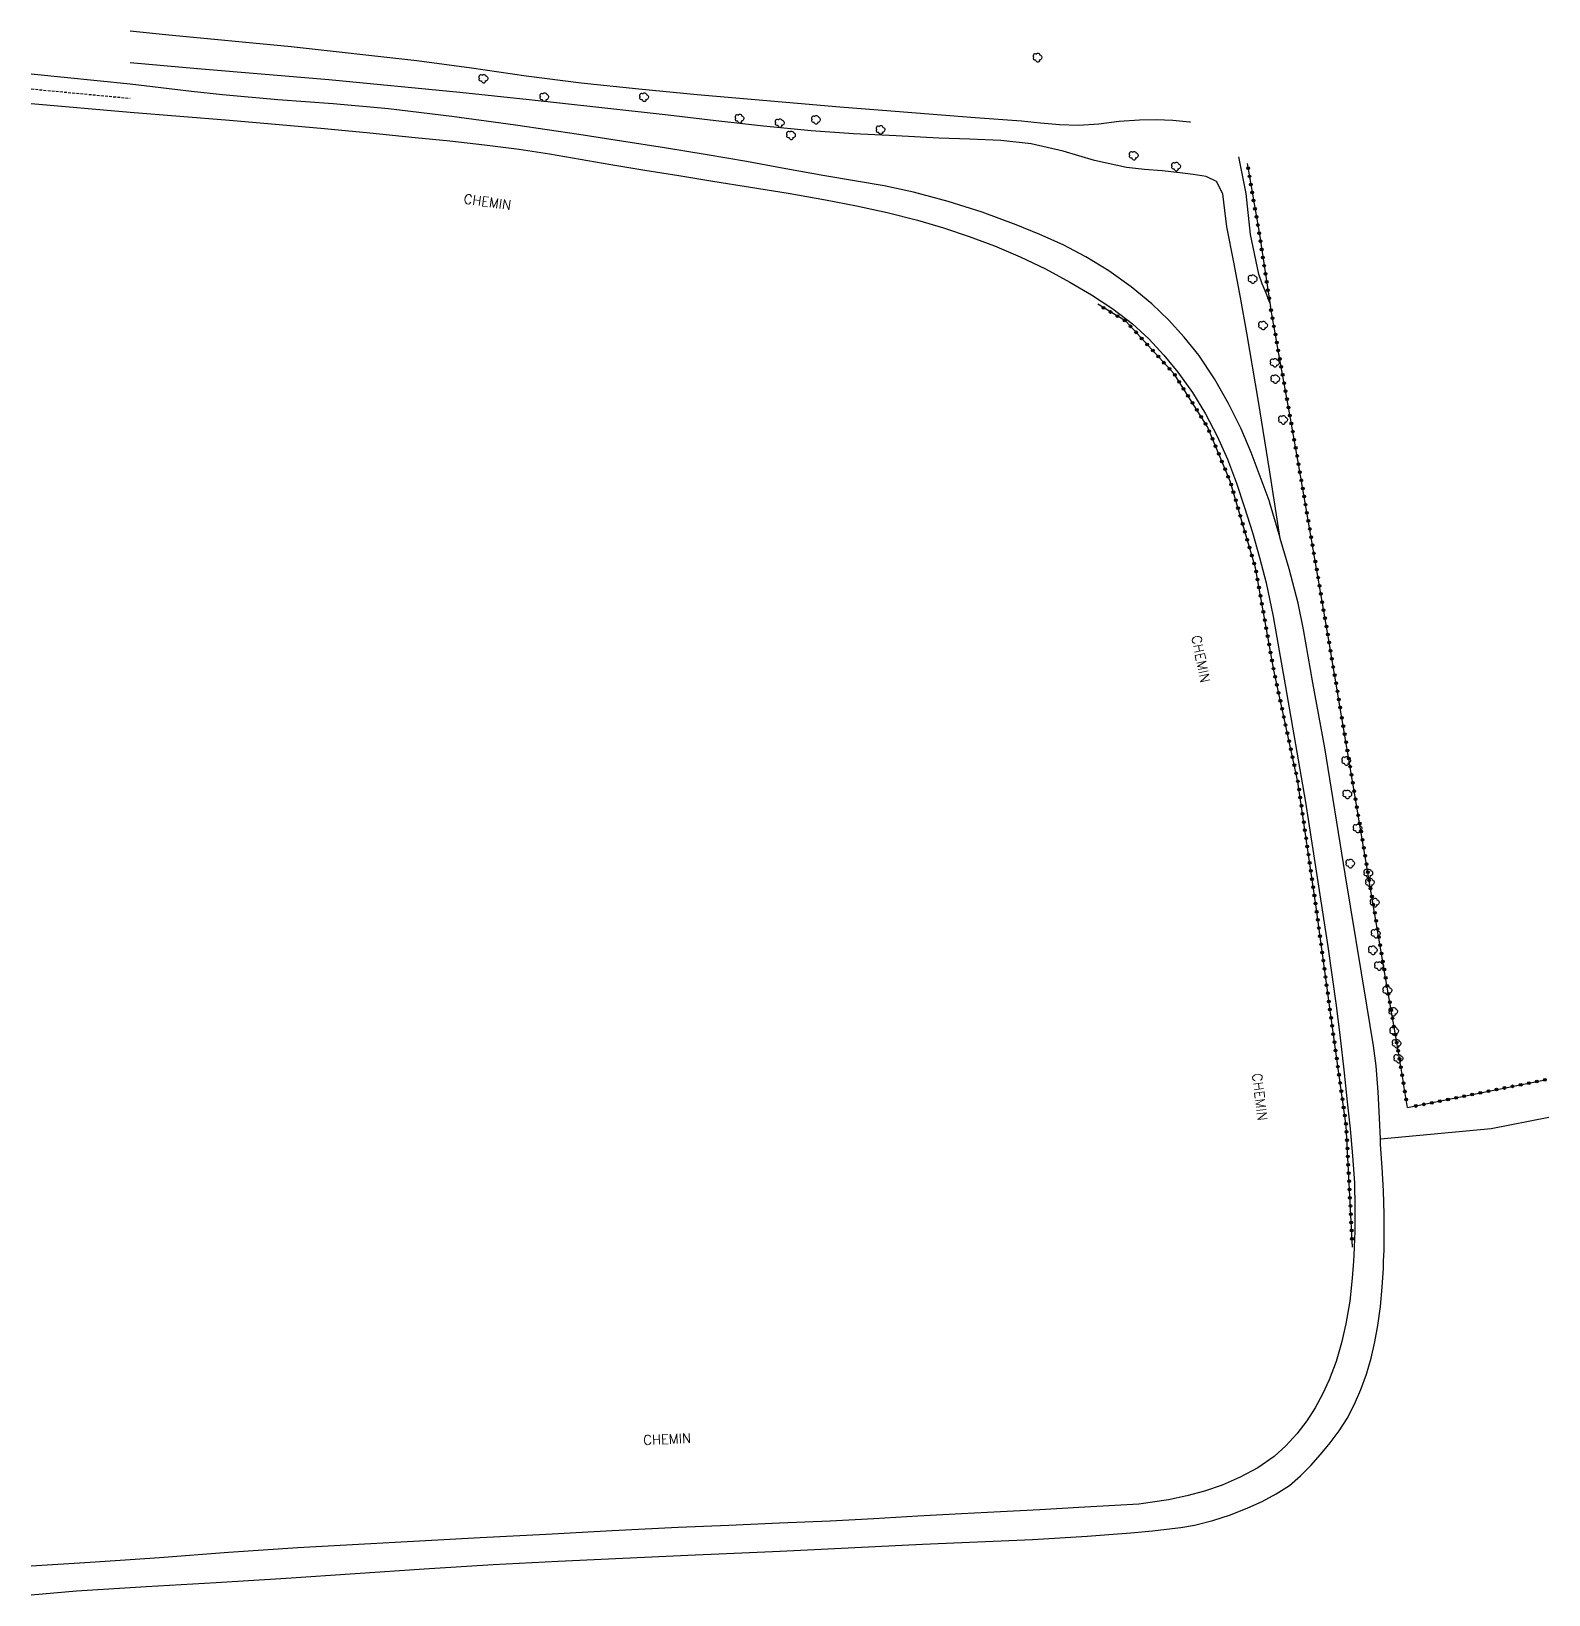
# Model space of a CAD drawing. Header units: millimetres. Extents: x 114000 to 115001, y 129000 to 130000.
# Drawn here: x 114000 to 114276.3, y 129114.2 to 129399.1 of the extents above; entities that cross this region are included whole.
import ezdxf

# ---------------------------------------------------------------- set-up
doc = ezdxf.new("R2010")
doc.units = ezdxf.units.MM
doc.linetypes.add('DASHED', pattern=[0.75, 0.5, -0.25])
doc.layers.get('0').update_dxf_attribs({"linetype": 'CONTINUOUS'})
for name, color, linetype in [('W0001', 6, 'DASHED'), ('W0008', 7, 'CONTINUOUS'), ('W0071', 7, 'CONTINUOUS'), ('W0211', 2, 'CONTINUOUS'), ('W0214', 2, 'CONTINUOUS'), ('W0300', 7, 'CONTINUOUS'), ('W0322', 7, 'CONTINUOUS'), ('W0323', 7, 'CONTINUOUS'), ('W0330', 7, 'CONTINUOUS'), ('W0989', 7, 'CONTINUOUS')]:
    doc.layers.add(name, color=color, linetype=linetype)
doc.styles.get("Standard").update_dxf_attribs({"font": 'romans.shx', "width": 0.85})

# ---------------------------------------------------------------- blocks, each defined once
blk = doc.blocks.new('T300')
for p, q in [((-0.8, 0.51), (-0.86, 0.34)), ((-0.86, 0.34), (-0.86, 0.17)), ((-0.86, 0.17), (-0.74, 0.06)), ((-0.69, 0.63), (-0.8, 0.51)), ((-0.8, -0.06), (-0.74, 0.06)), ((-0.74, 0.06), (-0.69, 0.11)), ((-0.57, 0.69), (-0.69, 0.63)), ((-0.46, 0.69), (-0.57, 0.69)), ((-0.29, 0.63), (-0.46, 0.69)), ((-0.29, 0.63), (-0.17, 0.74)), ((-0.23, 0.57), (-0.29, 0.63)), ((-0.17, 0.74), (-0.06, 0.8)), ((-0.06, 0.8), (0.06, 0.8)), ((0.06, 0.8), (0.23, 0.74)), ((0.23, 0.74), (0.34, 0.63)), ((0.34, 0.63), (0.4, 0.51)), ((0.46, 0.46), (0.34, 0.46)), ((0.4, 0.51), (0.4, 0.46)), ((0.57, 0.4), (0.46, 0.46)), ((0.57, 0.4), (0.69, 0.29)), ((0.69, 0.29), (0.74, 0.17)), ((0.74, 0.06), (0.69, -0.17)), ((0.74, 0.17), (0.74, 0.06)), ((-0.8, -0.17), (-0.8, -0.06)), ((-0.8, -0.23), (-0.8, -0.17)), ((-0.74, -0.34), (-0.8, -0.23)), ((-0.69, -0.4), (-0.74, -0.34)), ((-0.51, -0.46), (-0.69, -0.4)), ((-0.4, -0.46), (-0.51, -0.46)), ((-0.4, -0.46), (-0.34, -0.46)), ((-0.34, -0.46), (-0.34, -0.4)), ((-0.34, -0.51), (-0.34, -0.46)), ((-0.29, -0.63), (-0.34, -0.51)), ((-0.17, -0.74), (-0.29, -0.63)), ((-0.06, -0.8), (-0.17, -0.74)), ((0.06, -0.8), (-0.06, -0.8)), ((0.17, -0.74), (0.06, -0.8)), ((0.23, -0.69), (0.17, -0.74)), ((0.29, -0.46), (0.23, -0.46)), ((0.29, -0.63), (0.23, -0.69)), ((0.46, -0.4), (0.29, -0.46)), ((0.34, -0.51), (0.29, -0.63)), ((0.34, -0.51), (0.34, -0.46)), ((0.57, -0.34), (0.46, -0.4)), ((0.63, -0.29), (0.57, -0.34)), ((0.69, -0.17), (0.63, -0.29))]:
    blk.add_line(p, q)
blk = doc.blocks.new('t323o')
at = {"color": 0, "linetype": 'Continuous'}
for radius in [0.25, 0.15]:
    blk.add_circle((0, 0), radius, dxfattribs=at)
blk = doc.blocks.new('t322o')
at = {"color": 0, "linetype": 'Continuous'}
for radius in [0.25, 0.15]:
    blk.add_circle((0, 0), radius, dxfattribs=at)

msp = doc.modelspace()

# ---------------------------------------------------------------- linework, layer by layer
at = {"layer": 'W0001'}
msp.add_lwpolyline([(114000, 129388.56), (114018, 129386.86)], dxfattribs=at)
at = {"layer": 'W0008'}
for points in [[(114018, 129389.42), (114000, 129391.22)], [(114000, 129385.89), (114018, 129384.3)]]:
    msp.add_lwpolyline(points, dxfattribs=at)
at = {"layer": 'W0071'}
for points in [[(114225.4, 129313.55), (114223.79, 129317.94), (114222.17, 129322.33), (114220.35, 129326.61), (114218.05, 129331.25), (114215.5, 129335.76), (114212.62, 129340.03), (114209.97, 129343.33), (114207.11, 129346.47), (114204.06, 129349.4), (114200.27, 129352.53), (114196.24, 129355.39), (114192.04, 129357.97), (114187.92, 129360.13), (114183.65, 129362.05), (114179.33, 129363.81), (114173.19, 129366.09), (114166.95, 129368.07), (114160.63, 129369.76), (114155.3, 129370.88), (114149.91, 129371.8), (114144.53, 129372.72), (114137.38, 129374.03), (114130.23, 129375.33), (114123.07, 129376.57), (114115.29, 129377.85), (114107.5, 129379.07), (114099.7, 129380.24), (114088.16, 129381.93), (114076.61, 129383.52), (114065.04, 129384.91), (114054.97, 129385.82), (114044.88, 129386.58), (114034.81, 129387.47), (114029.2, 129388.09), (114023.6, 129388.75), (114018, 129389.42)], [(114018, 129384.3), (114027.05, 129383.57), (114036.11, 129382.84), (114045.16, 129382.07), (114053.41, 129381.34), (114061.66, 129380.57), (114069.91, 129379.74), (114076.22, 129379.08), (114082.53, 129378.39), (114088.82, 129377.58), (114094.4, 129376.71), (114099.97, 129375.74), (114105.53, 129374.78), (114111.73, 129373.77), (114117.93, 129372.76), (114124.12, 129371.75), (114130.97, 129370.68), (114137.82, 129369.59), (114144.64, 129368.37), (114150.25, 129367.25), (114155.84, 129366.03), (114161.38, 129364.62), (114166.11, 129363.23), (114170.81, 129361.7), (114175.43, 129359.97), (114180.1, 129357.97), (114184.69, 129355.77), (114189.15, 129353.35), (114193.1, 129351.02), (114196.96, 129348.52), (114200.57, 129345.74), (114203.5, 129343.01), (114206.25, 129340.07), (114208.79, 129336.98), (114211.45, 129333.27), (114213.84, 129329.35), (114215.98, 129325.32), (114217.85, 129321.08), (114219.46, 129316.71), (114220.94, 129312.31), (114222.38, 129307.77), (114223.69, 129303.19), (114224.87, 129298.58), (114226.16, 129292.42), (114227.24, 129286.21), (114228.32, 129279.99)], [(114233.39, 129280.33), (114232.53, 129285.2), (114231.68, 129290.06), (114230.69, 129294.89), (114229.08, 129301.15), (114227.44, 129306.65), (114227.24, 129307.35), (114225.59, 129312.9), (114225.4, 129313.55)], [(114225.59, 129312.9), (114225.6, 129312.97)], [(114228.32, 129279.99), (114232.07, 129258.61), (114236.13, 129232.33), (114237.64, 129221.55)], [(114243.23, 129221.6), (114239.24, 129245.57), (114235.54, 129268.54), (114233.39, 129280.33)], [(114237.64, 129221.55), (114238.34, 129215.7), (114239.03, 129209.86), (114239.66, 129204.01), (114240.17, 129199.09), (114240.63, 129194.16), (114240.94, 129189.23), (114241.05, 129184.85), (114241.03, 129180.46), (114240.85, 129176.08), (114240.78, 129175)], [(114246.28, 129175), (114246.36, 129177.01), (114246.4, 129180.29), (114246.38, 129183.56), (114246.23, 129187.8), (114245.99, 129192.04), (114245.73, 129196.27), (114245.68, 129197.29), (114245.51, 129201.04), (114245.29, 129205.81), (114244.9, 129210.56), (114244.41, 129214.24), (114243.82, 129217.92), (114243.23, 129221.6)], [(114240.78, 129175), (114240.56, 129171.9), (114240.11, 129167.72), (114239.41, 129163.59), (114238.6, 129160.12), (114237.61, 129156.69), (114236.36, 129153.36), (114235.17, 129150.78), (114233.82, 129148.26), (114232.29, 129145.88), (114230.49, 129143.55), (114228.49, 129141.36), (114226.32, 129139.39), (114223.37, 129137.35), (114220.17, 129135.65), (114216.85, 129134.2), (114213.68, 129133.09), (114210.41, 129132.2), (114207.12, 129131.47), (114201.72, 129130.71), (114196.24, 129130.38), (114190.76, 129130.1), (114183.65, 129129.67), (114176.52, 129129.32), (114169.4, 129128.96), (114161.42, 129128.52), (114153.45, 129128.06), (114145.48, 129127.64), (114136.25, 129127.22), (114127.02, 129126.84), (114117.8, 129126.46)], [(114119.57, 129121.4), (114125.18, 129121.65), (114130.79, 129121.89), (114136.4, 129122.15), (114145.03, 129122.56), (114153.65, 129123), (114162.27, 129123.43), (114172.29, 129123.87), (114182.3, 129124.3), (114192.31, 129124.89), (114196.26, 129125.17), (114200.22, 129125.48), (114204.16, 129125.87), (114206.74, 129126.14), (114209.32, 129126.45), (114211.86, 129126.89), (114215.15, 129127.71), (114218.39, 129128.76), (114221.54, 129130.02), (114224.17, 129131.22), (114226.73, 129132.57), (114229.12, 129134.14), (114231.14, 129135.86), (114233.03, 129137.77), (114234.8, 129139.76), (114236.54, 129141.86), (114238.16, 129144.05), (114239.62, 129146.34), (114240.98, 129148.92), (114242.15, 129151.62), (114243.14, 129154.37), (114243.99, 129157.29), (114244.65, 129160.28), (114245.19, 129163.28), (114245.68, 129166.75), (114246.01, 129170.24), (114246.23, 129173.73), (114246.28, 129175)], [(114117.8, 129126.46), (114105.78, 129125.83), (114093.76, 129125.21), (114081.75, 129124.57), (114070.68, 129123.98), (114059.61, 129123.39), (114048.55, 129122.74), (114035.93, 129121.88), (114023.32, 129120.95), (114018, 129120.57)], [(114018, 129120.57), (114010.7, 129120.06), (114000, 129119.41)], [(114018, 129115.53), (114020.94, 129115.72), (114033.68, 129116.45), (114046.42, 129117.2), (114058.98, 129118.06), (114071.55, 129118.94), (114084.11, 129119.73), (114095.93, 129120.34), (114107.75, 129120.87), (114119.57, 129121.4)], [(114000, 129114.21), (114008.21, 129114.9), (114018, 129115.53)]]:
    msp.add_lwpolyline(points, dxfattribs=at)
at = {"layer": 'W0211'}
for points in [[(114211.13, 129382.49), (114210.91, 129382.52), (114207.89, 129382.81), (114204.85, 129382.9), (114201.81, 129382.88), (114198.11, 129382.6), (114194.42, 129382.13), (114190.72, 129381.88), (114187.26, 129382.02), (114183.79, 129382.34), (114180.33, 129382.66), (114171.89, 129383.31), (114163.45, 129383.97), (114155.01, 129384.64), (114147.27, 129385.26), (114139.54, 129385.89), (114131.81, 129386.55), (114121.24, 129387.49), (114110.67, 129388.49), (114100.12, 129389.63), (114090.15, 129390.91), (114080.19, 129392.32), (114070.23, 129393.66), (114047.35, 129396.22), (114024.43, 129398.44), (114018, 129399.07)], [(114225.55, 129349.59), (114224.87, 129351.33), (114224.18, 129353.07), (114223.54, 129354.82), (114222.01, 129362.06), (114221.23, 129369.51), (114219.9, 129376.18)]]:
    msp.add_lwpolyline(points, dxfattribs=at)
at = {"layer": 'W0214'}
msp.add_lwpolyline([(114227.44, 129306.65), (114225.47, 129319.15), (114223.49, 129331.64), (114221.37, 129344.1), (114220.22, 129350.55), (114219.02, 129356.99), (114217.72, 129363.41), (114217.36, 129366.44), (114216.99, 129369.46), (114215.83, 129371.7), (114213.96, 129372.59), (114211.58, 129372.97), (114209.18, 129373.27), (114205.96, 129373.66), (114202.7, 129373.89), (114199.46, 129374.22), (114193.65, 129375.55), (114187.91, 129377.25), (114182.11, 129378.58), (114176.54, 129379.14), (114170.92, 129379.38), (114165.29, 129379.61), (114157.53, 129380.01), (114149.76, 129380.4), (114142.01, 129380.92), (114133.33, 129381.76), (114124.66, 129382.77), (114115.99, 129383.77), (114103.34, 129385.18), (114090.69, 129386.59), (114078.04, 129387.94), (114054.17, 129390.2), (114030.27, 129392.24), (114018, 129393.29)], dxfattribs=at)
at = {"layer": 'W0322'}
for points in [[(114238.61, 129274.37), (114236.03, 129289.54), (114233.46, 129304.7), (114230.83, 129319.86), (114229.12, 129329.56), (114227.38, 129339.25), (114225.65, 129348.95)], [(114250.65, 129202.96), (114249.97, 129206.98), (114249.93, 129207.2), (114248.65, 129214.8), (114246.64, 129226.65), (114244.64, 129238.5), (114242.63, 129250.45), (114240.62, 129262.41), (114238.61, 129274.37)]]:
    msp.add_lwpolyline(points, dxfattribs=at)
at = {"layer": 'W0323'}
for points in [[(114221.44, 129374.99), (114223.65, 129362.02), (114225.55, 129349.59), (114225.65, 129348.95)], [(114240.6, 129177.55), (114239.47, 129199.64), (114237.12, 129216.21), (114233.97, 129239.5), (114230.67, 129262.29), (114226.26, 129282.65), (114222.94, 129301.32), (114218.32, 129317.1), (114214.17, 129327.02), (114208.12, 129336.67), (114199.32, 129346.24), (114194.23, 129349.32)], [(114250.65, 129202.96), (114275.99, 129208.1)]]:
    msp.add_lwpolyline(points, dxfattribs=at)
at = {"layer": 'W0330'}
msp.add_lwpolyline([(114245.68, 129197.29), (114265.83, 129199.13), (114276.34, 129201.21)], dxfattribs=at)

# ---------------------------------------------------------------- block references
at = {"layer": 'W0300'}
for p in [(114183.29, 129394.26), (114082.39, 129390.41), (114093.46, 129387.06), (114111.65, 129387.04), (114129.02, 129383.14), (114136.34, 129382.33), (114142.94, 129382.93), (114154.7, 129381.1), (114138.4, 129380.09), (114200.82, 129376.39), (114208.53, 129374.4), (114222.47, 129353.9), (114224.37, 129345.44), (114226.49, 129338.66), (114226.59, 129335.68), (114228.01, 129328.25), (114239.5, 129266.11), (114239.71, 129260.02), (114241.56, 129253.82), (114240.24, 129247.41), (114243.53, 129245.63), (114243.82, 129243.96), (114244.71, 129240.31), (114244.88, 129234.65), (114244.36, 129231.61), (114245.49, 129228.74), (114247.01, 129224.26), (114248.07, 129220.42), (114248.26, 129216.87), (114248.68, 129214.6), (114249.02, 129211.86)]:
    msp.add_blockref('T300', p, dxfattribs=at)
at = {"layer": 'W0322'}
for p, rotation in [((114225.77, 129348.26), 100.1404206822931), ((114226.04, 129346.79), 100.1404206822931), ((114226.3, 129345.31), 100.1404206822931), ((114226.57, 129343.83), 100.1404206822931), ((114226.83, 129342.36), 100.1404206822931), ((114227.09, 129340.88), 100.1404206822931), ((114227.36, 129339.4), 100.1404206822931), ((114227.62, 129337.93), 100.1346939425254), ((114227.89, 129336.45), 100.1346939425254), ((114228.15, 129334.97), 100.1346939425254), ((114228.41, 129333.5), 100.1346939425254), ((114228.68, 129332.02), 100.1346939425254), ((114228.94, 129330.54), 100.1346939425254), ((114229.2, 129329.07), 100.0342662866021), ((114229.47, 129327.59), 100.0342662866021), ((114229.73, 129326.11), 100.0342662866021), ((114229.99, 129324.64), 100.0342662866021), ((114230.25, 129323.16), 100.0342662866021), ((114230.51, 129321.68), 100.0342662866021), ((114230.77, 129320.2), 100.0342662866021), ((114231.03, 129318.73), 99.81012546581206), ((114231.29, 129317.25), 99.81012546581206), ((114231.54, 129315.77), 99.81012546581206), ((114231.8, 129314.29), 99.81012546581206), ((114232.05, 129312.81), 99.81012546581206), ((114232.31, 129311.34), 99.81012546581206), ((114232.56, 129309.86), 99.81012546581206), ((114232.82, 129308.38), 99.81012546581206), ((114233.07, 129306.9), 99.81012546581206), ((114233.33, 129305.42), 99.81012546581206), ((114233.58, 129303.95), 99.65090929176058), ((114233.84, 129302.47), 99.65090929176058), ((114234.09, 129300.99), 99.65090929176058), ((114234.34, 129299.51), 99.65090929176058), ((114234.59, 129298.03), 99.65090929176058), ((114234.84, 129296.55), 99.65090929176058), ((114235.09, 129295.07), 99.65090929176058), ((114235.34, 129293.59), 99.65090929176058), ((114235.6, 129292.12), 99.65090929176058), ((114235.85, 129290.64), 99.65090929176058), ((114236.1, 129289.16), 99.64723751926529), ((114236.35, 129287.68), 99.64723751926529), ((114236.6, 129286.2), 99.64723751926529), ((114236.85, 129284.72), 99.64723751926529), ((114237.1, 129283.24), 99.64723751926529), ((114237.36, 129281.76), 99.64723751926529), ((114237.61, 129280.29), 99.64723751926529), ((114237.86, 129278.81), 99.64723751926529), ((114238.11, 129277.33), 99.64723751926529), ((114238.36, 129275.85), 99.64723751926529), ((114238.68, 129273.96), 99.53223675867149), ((114238.93, 129272.48), 99.53223675867149), ((114239.18, 129271), 99.53223675867149), ((114239.43, 129269.52), 99.53223675867149), ((114239.67, 129268.04), 99.53223675867149), ((114239.92, 129266.56), 99.53223675867149), ((114240.17, 129265.08), 99.53223675867149), ((114240.42, 129263.6), 99.53223675867149), ((114240.67, 129262.12), 99.53223675867149), ((114240.92, 129260.64), 99.53223675867149), ((114241.17, 129259.17), 99.53223675867149), ((114241.41, 129257.69), 99.53223675867149), ((114241.66, 129256.21), 99.53223675867149), ((114241.91, 129254.73), 99.53223675867149), ((114242.16, 129253.25), 99.53223675867149), ((114242.41, 129251.77), 99.53223675867149), ((114242.66, 129250.29), 99.55165986164934), ((114242.9, 129248.81), 99.55165986164934), ((114243.15, 129247.33), 99.55165986164934), ((114243.4, 129245.85), 99.55165986164934), ((114243.65, 129244.37), 99.55165986164934), ((114243.9, 129242.89), 99.55165986164934), ((114244.15, 129241.41), 99.55165986164934), ((114244.4, 129239.94), 99.55165986164934), ((114244.65, 129238.46), 99.58776947699448), ((114244.9, 129236.98), 99.58776947699448), ((114245.15, 129235.5), 99.58776947699448), ((114245.4, 129234.02), 99.58776947699448), ((114245.65, 129232.54), 99.58776947699448), ((114245.9, 129231.06), 99.58776947699448), ((114246.15, 129229.58), 99.58776947699448), ((114246.4, 129228.1), 99.58776947699448), ((114246.65, 129226.62), 99.60187651269612), ((114246.9, 129225.14), 99.60187651269612), ((114247.15, 129223.67), 99.60187651269612), ((114247.4, 129222.19), 99.60187651269612), ((114247.65, 129220.71), 99.60187651269612), ((114247.9, 129219.23), 99.60187651269612), ((114248.15, 129217.75), 99.60187651269612), ((114248.4, 129216.27), 99.60187651269612), ((114248.65, 129214.79), 99.60880845656558), ((114248.9, 129213.31), 99.60880845656558), ((114249.15, 129211.83), 99.60880845656558), ((114249.4, 129210.35), 99.60880845656558), ((114249.65, 129208.88), 99.60880845656558), ((114249.9, 129207.4), 99.60880845656558), ((114250.15, 129205.92), 99.61032518393355), ((114250.4, 129204.44), 99.61032518393355)]:
    msp.add_blockref('t322o', p, dxfattribs=dict(at, rotation=rotation))
at = {"layer": 'W0323'}
for p, rotation in [((114221.59, 129374.12), 279.6647872903915), ((114221.84, 129372.64), 279.6647872903915), ((114222.09, 129371.16), 279.6647872903915), ((114222.34, 129369.69), 279.6647872903915), ((114222.59, 129368.21), 279.6647872903915), ((114222.85, 129366.73), 279.6647872903915), ((114223.1, 129365.25), 279.6647872903915), ((114223.35, 129363.77), 279.6647872903915), ((114223.6, 129362.29), 279.6647872903915), ((114223.83, 129360.81), 278.7108199541592), ((114224.06, 129359.33), 278.7108199541592), ((114224.29, 129357.84), 278.7108199541592), ((114224.52, 129356.36), 278.7108199541592), ((114224.74, 129354.88), 278.7108199541592), ((114224.97, 129353.4), 278.7108199541592), ((114225.2, 129351.91), 278.7108199541592), ((114225.42, 129350.43), 278.7108199541592), ((114195.27, 129348.7), 148.7771078113444), ((114196.55, 129347.92), 148.7771078113444), ((114197.83, 129347.14), 148.7771078113444), ((114199.12, 129346.36), 148.7771078113444), ((114200.18, 129345.31), 132.5808416304021), ((114201.19, 129344.21), 132.5808416304021), ((114202.21, 129343.1), 132.5808416304021), ((114203.22, 129342), 132.5808416304021), ((114204.24, 129340.89), 132.5808416304021), ((114205.25, 129339.79), 132.5808416304021), ((114206.27, 129338.68), 132.5808416304021), ((114207.28, 129337.58), 132.5808416304021), ((114208.26, 129336.45), 122.1131079779753), ((114209.05, 129335.18), 122.1131079779753), ((114209.85, 129333.91), 122.1131079779753), ((114210.65, 129332.64), 122.1131079779753), ((114211.45, 129331.36), 122.1131079779753), ((114212.24, 129330.09), 122.1131079779753), ((114213.04, 129328.82), 122.1131079779753), ((114213.84, 129327.55), 122.1131079779753), ((114214.51, 129326.22), 112.6768185771495), ((114215.09, 129324.83), 112.6768185771495), ((114215.67, 129323.45), 112.6768185771495), ((114216.24, 129322.06), 112.6768185771495), ((114216.82, 129320.68), 112.6768185771495), ((114217.4, 129319.3), 112.6768185771495), ((114217.98, 129317.91), 112.6768185771495), ((114218.49, 129316.51), 106.315566165765), ((114218.91, 129315.07), 106.315566165765), ((114219.34, 129313.63), 106.315566165765), ((114219.76, 129312.19), 106.315566165765), ((114220.18, 129310.75), 106.315566165765), ((114220.6, 129309.31), 106.315566165765), ((114221.02, 129307.87), 106.315566165765), ((114221.44, 129306.43), 106.315566165765), ((114221.86, 129304.99), 106.315566165765), ((114222.29, 129303.55), 106.315566165765), ((114222.71, 129302.11), 106.315566165765), ((114223.06, 129300.65), 100.0716755835732), ((114223.32, 129299.18), 100.0716755835732), ((114223.58, 129297.7), 100.0716755835732), ((114223.84, 129296.22), 100.0716755835732), ((114224.11, 129294.75), 100.0716755835732), ((114224.37, 129293.27), 100.0716755835732), ((114224.63, 129291.79), 100.0716755835732), ((114224.89, 129290.32), 100.0716755835732), ((114225.16, 129288.84), 100.0716755835732), ((114225.42, 129287.36), 100.0716755835732), ((114225.68, 129285.88), 100.0716755835732), ((114225.94, 129284.41), 100.0716755835732), ((114226.2, 129282.93), 100.0716755835732), ((114226.51, 129281.46), 102.2436243466739), ((114226.83, 129280), 102.2436243466739), ((114227.15, 129278.53), 102.2436243466739), ((114227.47, 129277.07), 102.2436243466739), ((114227.78, 129275.6), 102.2436243466739), ((114228.1, 129274.13), 102.2436243466739), ((114228.42, 129272.67), 102.2436243466739), ((114228.74, 129271.2), 102.2436243466739), ((114229.06, 129269.74), 102.2436243466739), ((114229.37, 129268.27), 102.2436243466739), ((114229.69, 129266.8), 102.2436243466739), ((114230.01, 129265.34), 102.2436243466739), ((114230.33, 129263.87), 102.2436243466739), ((114230.65, 129262.41), 102.2436243466739), ((114230.87, 129260.92), 98.22158973372407), ((114231.08, 129259.44), 98.22158973372407), ((114231.3, 129257.95), 98.22158973372407), ((114231.51, 129256.47), 98.22158973372407), ((114231.73, 129254.98), 98.22158973372407), ((114231.94, 129253.5), 98.22158973372407), ((114232.16, 129252.02), 98.22158973372407), ((114232.37, 129250.53), 98.22158973372407), ((114232.59, 129249.05), 98.22158973372407), ((114232.8, 129247.56), 98.22158973372407), ((114233.02, 129246.08), 98.22158973372407), ((114233.23, 129244.59), 98.22158973372407), ((114233.44, 129243.11), 98.22158973372407), ((114233.66, 129241.62), 98.22158973372407), ((114233.87, 129240.14), 98.22158973372407), ((114234.08, 129238.65), 97.71642160394266), ((114234.28, 129237.17), 97.71642160394266), ((114234.48, 129235.68), 97.71642160394266), ((114234.68, 129234.19), 97.71642160394266), ((114234.89, 129232.71), 97.71642160394266), ((114235.09, 129231.22), 97.71642160394266), ((114235.29, 129229.73), 97.71642160394266), ((114235.49, 129228.25), 97.71642160394266), ((114235.69, 129226.76), 97.71642160394266), ((114235.89, 129225.28), 97.71642160394266), ((114236.09, 129223.79), 97.71642160394266), ((114236.3, 129222.3), 97.71642160394266), ((114236.5, 129220.82), 97.71642160394266), ((114236.7, 129219.33), 97.71642160394266), ((114236.9, 129217.84), 97.71642160394266), ((114237.1, 129216.36), 97.71642160394266), ((114237.31, 129214.87), 98.0657038831953), ((114237.52, 129213.39), 98.0657038831953), ((114237.73, 129211.9), 98.0657038831953), ((114237.94, 129210.42), 98.0657038831953), ((114238.15, 129208.93), 98.0657038831953), ((114274.17, 129207.73), 11.46651375704317), ((114275.64, 129208.03), 11.46651375704317), ((114238.36, 129207.45), 98.0657038831953), ((114238.57, 129205.96), 98.0657038831953), ((114260.94, 129205.05), 11.46651375704317), ((114262.41, 129205.35), 11.46651375704317), ((114263.88, 129205.64), 11.46651375704317), ((114265.35, 129205.94), 11.46651375704317), ((114266.82, 129206.24), 11.46651375704317), ((114268.29, 129206.54), 11.46651375704317), ((114269.76, 129206.84), 11.46651375704317), ((114271.23, 129207.13), 11.46651375704317), ((114272.7, 129207.43), 11.46651375704317), ((114238.78, 129204.48), 98.0657038831953), ((114238.99, 129202.99), 98.0657038831953), ((114252.12, 129203.26), 11.46651375704317), ((114253.59, 129203.56), 11.46651375704317), ((114255.06, 129203.85), 11.46651375704317), ((114256.53, 129204.15), 11.46651375704317), ((114258, 129204.45), 11.46651375704317), ((114259.47, 129204.75), 11.46651375704317), ((114239.21, 129201.51), 98.0657038831953), ((114239.42, 129200.02), 98.0657038831953), ((114239.53, 129198.53), 92.92671574525407), ((114239.6, 129197.03), 92.92671574525407), ((114239.68, 129195.53), 92.92671574525407), ((114239.76, 129194.03), 92.92671574525407), ((114239.83, 129192.53), 92.92671574525407), ((114239.91, 129191.04), 92.92671574525407), ((114239.99, 129189.54), 92.92671574525407), ((114240.06, 129188.04), 92.92671574525407), ((114240.14, 129186.54), 92.92671574525407), ((114240.22, 129185.04), 92.92671574525407), ((114240.29, 129183.55), 92.92671574525407), ((114240.37, 129182.05), 92.92671574525407), ((114240.45, 129180.55), 92.92671574525407), ((114240.52, 129179.05), 92.92671574525407)]:
    msp.add_blockref('t323o', p, dxfattribs=dict(at, rotation=rotation))

# ---------------------------------------------------------------- texts
at = {"layer": 'W0989'}
for rotation, p in [(352.006, (114078.65, 129367.71)), (281.3296, (114211.27, 129288.8)), (276.896, (114222.33, 129209.12)), (2.3553, (114111.48, 129141.52))]:
    msp.add_text('CHEMIN', height=1.75, rotation=rotation, dxfattribs=at).set_placement(p)

doc.saveas('drawing.dxf')
